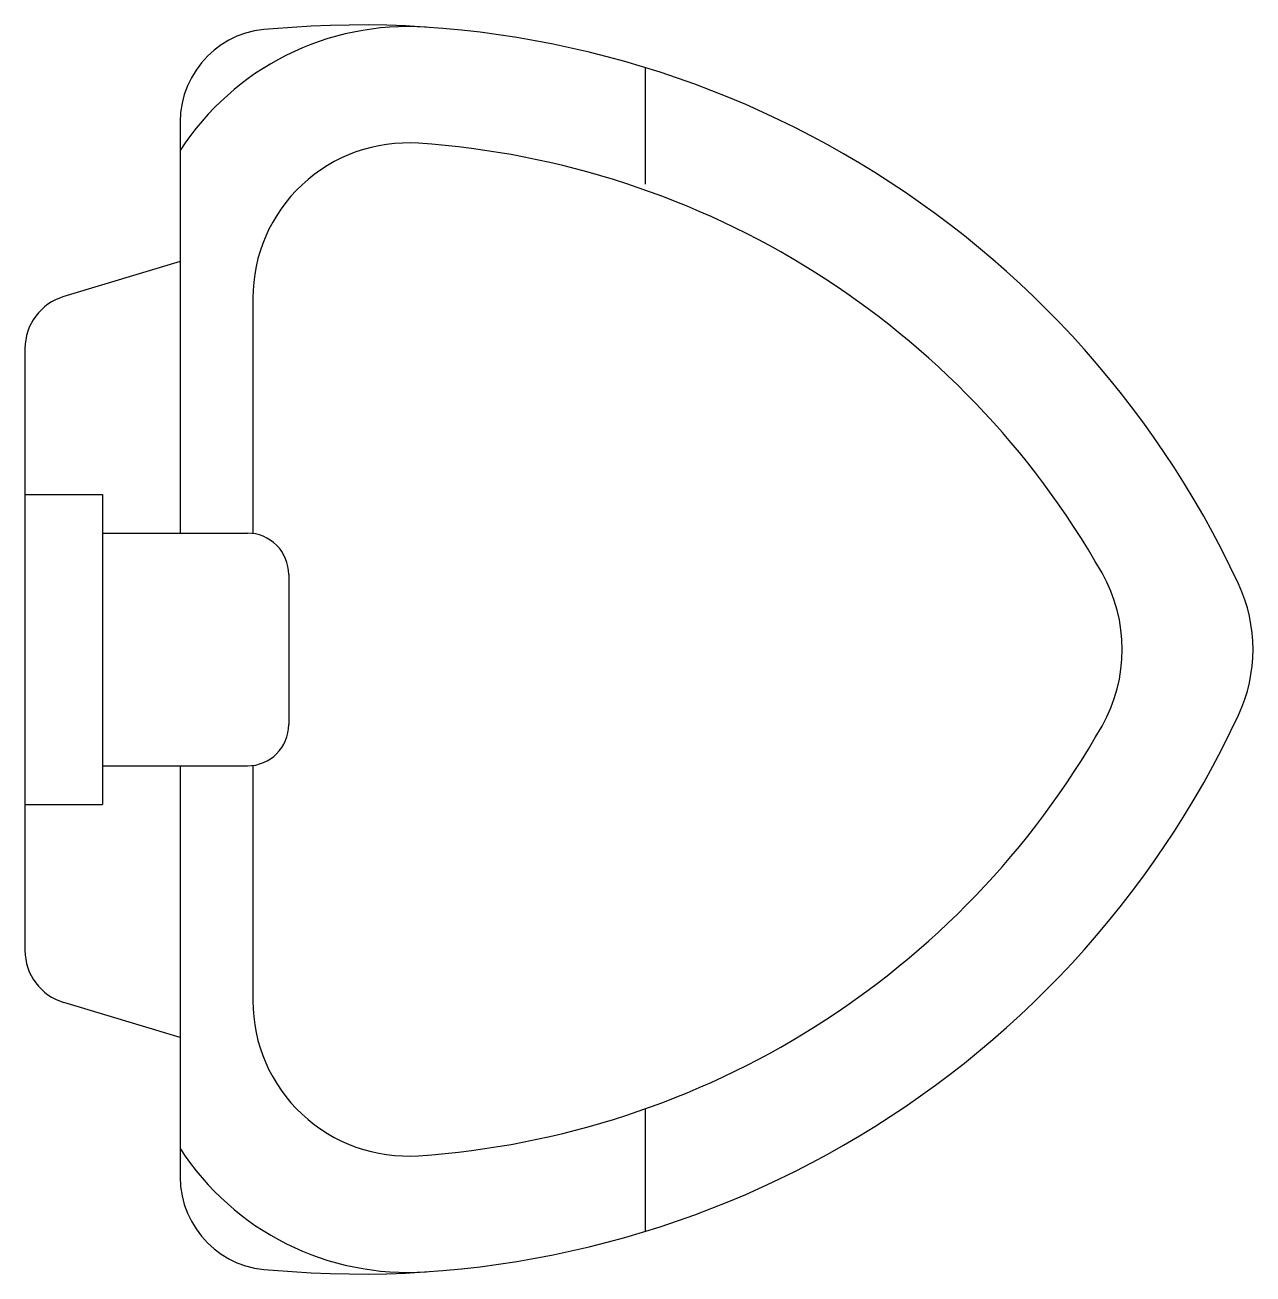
# Model space of a CAD drawing. Header units: millimetres. Extents: x -2969.433 to -2969.136, y 2978.452 to 2978.754.
import ezdxf

# ---------------------------------------------------------------- set-up
doc = ezdxf.new("R2010")
doc.units = ezdxf.units.MM
doc.header["$LTSCALE"] = 10
doc.layers.add('banheiro_louças', color=2, linetype='Continuous')

msp = doc.modelspace()

# ---------------------------------------------------------------- linework, layer by layer
at = {"layer": 'banheiro_louças'}
for p, q in [((-2969.282814770915, 2978.715116524645), (-2969.282814770915, 2978.743241524645)), ((-2969.395314770915, 2978.730116524644), (-2969.395314770915, 2978.630741524645)), ((-2969.395314770915, 2978.696366524645), (-2969.423461211913, 2978.687922592346)), ((-2969.377740357433, 2978.687570900057), (-2969.377740357433, 2978.630741524645)), ((-2969.432814770915, 2978.675351122352), (-2969.432814770915, 2978.529881926937)), ((-2969.432814770915, 2978.640116524645), (-2969.414064770915, 2978.640116524645)), ((-2969.414064770915, 2978.640116524645), (-2969.414064770915, 2978.565116524645)), ((-2969.414064770915, 2978.630741524645), (-2969.379064770915, 2978.630741524645)), ((-2969.369064770915, 2978.620741524644), (-2969.369064770915, 2978.584491524645)), ((-2969.414064770915, 2978.574491524645), (-2969.379064770915, 2978.574491524645)), ((-2969.395314770915, 2978.574491524645), (-2969.395314770915, 2978.475116524645)), ((-2969.377740357433, 2978.574491524645), (-2969.377740357433, 2978.517662149233)), ((-2969.432814770915, 2978.565116524645), (-2969.414064770915, 2978.565116524645)), ((-2969.395314770915, 2978.508866524645), (-2969.423461211913, 2978.517310456944)), ((-2969.282814770915, 2978.461991524645), (-2969.282814770915, 2978.491609018942))]:
    msp.add_line(p, q, dxfattribs=at)
for centre, radius, start, end in [((-2969.340240357433, 2978.687570900057), 0.06562499999999999, 86.13081005720035, 147.0588098871947), ((-2969.372814770915, 2978.730116524644), 0.0225, 90, 180), ((-2969.351603833415, 2978.519554024645), 0.2340257096472113, 25.00229883007103, 95.20014347194794), ((-2969.340240357433, 2978.687570900057), 0.03750000000000001, 86.1308100572036, 180), ((-2969.351603833415, 2978.519554024645), 0.2059007096472112, 29.55396961313702, 86.1308100572036), ((-2969.419689770915, 2978.675351122352), 0.013125, 106.6992442339899, 180), ((-2969.379064770915, 2978.620741524644), 0.01, 359.999999999987, 90), ((-2969.205113492083, 2978.602616524645), 0.03750000000000001, 330.446030386876, 29.55396961313702), ((-2969.173494384911, 2978.602616524645), 0.03750000000000001, 334.997701169929, 25.00229883007103), ((-2969.351603833415, 2978.685679024645), 0.2340257096472064, 264.7998565280521, 334.997701169929), ((-2969.379064770915, 2978.584491524645), 0.01, 270, 359.999999999987), ((-2969.351603833415, 2978.685679024645), 0.2059007096472064, 273.8691899428029, 330.446030386876), ((-2969.419689770915, 2978.529881926937), 0.013125, 180, 253.3007557660101), ((-2969.340240357433, 2978.517662149233), 0.03750000000000001, 180, 273.8691899428029), ((-2969.340240357433, 2978.517662149233), 0.06562499999999999, 212.9411901128523, 273.8691899427997), ((-2969.372814770915, 2978.475116524645), 0.0225, 180, 270)]:
    msp.add_arc(centre, radius, start, end, dxfattribs=at)

doc.saveas('drawing.dxf')
